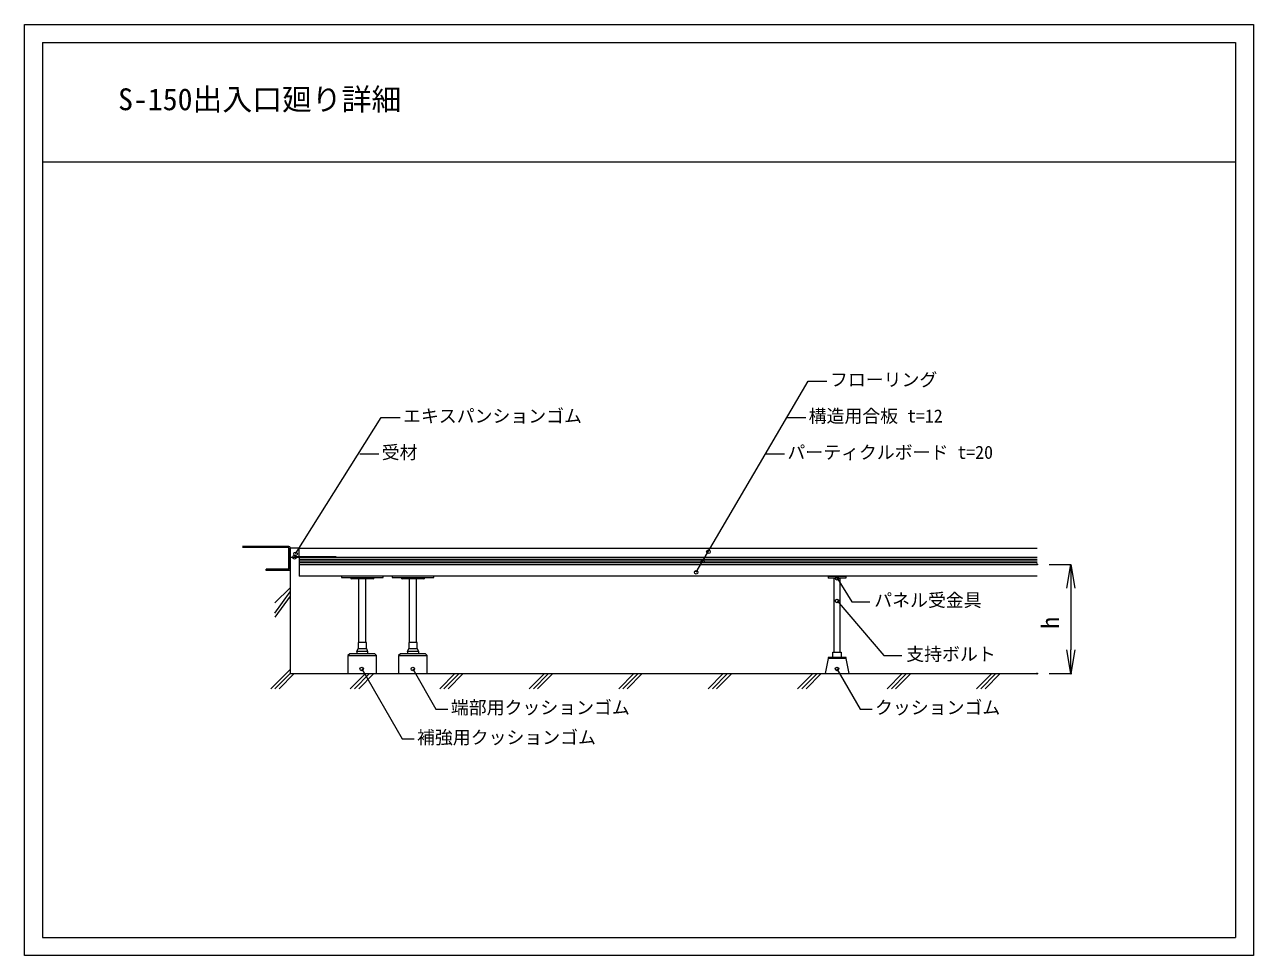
# Model space of a CAD drawing. Units: millimetres, scale not verified. Extents: x -1030 to 1030, y -780 to 780.
import ezdxf
from ezdxf.enums import TextEntityAlignment as Align

# ---------------------------------------------------------------- set-up
doc = ezdxf.new("R2010")
doc.units = ezdxf.units.MM
doc.header["$LTSCALE"] = 2
doc.header["$PDMODE"] = 32
doc.header["$PDSIZE"] = 1.6
for name, color, linetype, lineweight in [('0-0_0', 7, 'Continuous', 18), ('0-1_WAKU', 4, 'Continuous', 18), ('0-4_納まり', 7, 'Continuous', 18), ('0-6_納まり文字', 7, 'Continuous', 9), ('0-7_UFG納まり文字', 7, 'Continuous', 9), ('0-8_UFG納まり', 7, 'Continuous', 18), ('0-9_納まり寸法', 8, 'Continuous', 18), ('1-2_waku2', 7, 'Continuous', 18)]:
    doc.layers.add(name, color=color, linetype=linetype, lineweight=lineweight)
doc.styles.add('ＭＳ ゴシック', font='')
doc.styles.get('ＭＳ ゴシック').set_extended_font_data('MS Gothic')

# ---------------------------------------------------------------- blocks, each defined once
blk = doc.blocks.new('出入口')
at = {"layer": '0-0_0'}
for p, q in [((-2, 3), (-80, 3)), ((-3, 1), (-80, 1)), ((-2, -35), (-2, 0)), ((0, -37), (0, 1)), ((-2, -35), (-40, -35))]:
    blk.add_line(p, q, dxfattribs=at)
blk.add_lwpolyline([(0, -37), (-40, -37), (-40, -35)], dxfattribs=at)
for centre, radius in [((-3, 0), 1), ((-2, 1), 2)]:
    blk.add_arc(centre, radius, 0, 90, dxfattribs=at)
blk = doc.blocks.new('_OPEN')
at = {"layer": '0-0_0', "lineweight": 9}
blk.add_line((0, 0), (-1, 0), dxfattribs=at)
blk.add_lwpolyline([(-1, 0.16667), (0, 0), (-1, -0.16667)], dxfattribs=at)

msp = doc.modelspace()

# ---------------------------------------------------------------- linework, layer by layer
at = {"layer": '0-0_0'}
for p, q in [((346.862, -147.642), (317.323, -147.642)), ((327.092, -271.642), (327.092, -147.642)), ((337.092, -271.642), (337.092, -147.642))]:
    msp.add_line(p, q, dxfattribs=at)
for points in [[(317.323, -144.642), (346.862, -144.642), (346.862, -147.642)], [(347.092, -282.642), (332.092, -282.642), (317.092, -282.642)], [(325.092, -280.642), (325.092, -271.642), (332.092, -271.642), (339.092, -271.642), (339.092, -280.642)]]:
    msp.add_lwpolyline(points, dxfattribs=at)
msp.add_lwpolyline([(332.092, -280.642), (317.092, -280.642), (317.092, -282.642), (312.092, -307.642), (352.092, -307.642), (347.092, -282.642), (347.092, -280.642)], close=True, dxfattribs=at)
msp.add_arc((322.092, -146.142), 5, 162.5424, 197.4576, dxfattribs=at)
at = {"layer": '0-1_WAKU'}
for p, q in [((-1000, 750), (1000, 750)), ((-1000, 750), (-1000, -750)), ((1000, 750), (1000, -750)), ((-1000, 550), (1000, 550)), ((-1000, -750), (1000, -750))]:
    msp.add_line(p, q, dxfattribs=at)
at = {"layer": '0-4_納まり'}
for p, q in [((687.362, -124.642), (723.813, -124.642)), ((723.813, -164.642), (723.813, -267.643)), ((687.362, -307.643), (723.813, -307.643))]:
    msp.add_line(p, q, dxfattribs=at)
msp.add_lwpolyline([(-577.408, -112.642), (-507.408, -112.642), (-507.408, -112.142), (-577.408, -112.142)], close=True, dxfattribs=at)
for p in [(667.362, -124.642), (667.362, -307.643), (723.813, -307.643)]:
    msp.add_point(p, dxfattribs=at)
at = {"layer": '0-6_納まり文字'}
for p, q in [((332.013, -147.883), (356.88, -187.167)), ((331.959, -185.96), (410.507, -277.601)), ((356.88, -187.167), (386.88, -187.167)), ((410.507, -277.601), (440.507, -277.601))]:
    msp.add_line(p, q, dxfattribs=at)
for centre in [(332.013, -147.917), (331.959, -185.96)]:
    msp.add_circle(centre, 3, dxfattribs=at)
at = {"layer": '0-7_UFG納まり文字'}
for p, q in [((95.815, -137.95), (283.628, 182.361)), ((283.628, 182.361), (315.124, 182.361)), ((-575.714, -106.911), (-432.09, 121.467)), ((-432.09, 121.467), (-400.594, 121.467)), ((247.923, 121.467), (279.419, 121.467)), ((-467.794, 60.574), (-436.298, 60.574)), ((212.218, 60.574), (243.715, 60.574)), ((-464.85, -299.89), (-397.147, -417.155)), ((-379.191, -299.89), (-340.375, -367.121)), ((331.809, -299.89), (370.625, -367.121)), ((-340.375, -367.121), (-320.375, -367.121)), ((370.625, -367.121), (390.625, -367.121)), ((-397.147, -417.155), (-377.147, -417.155))]:
    msp.add_line(p, q, dxfattribs=at)
for centre in [(116.392, -103.536), (-577.408, -112.642), (-575.714, -106.911), (106.778, -119.127), (95.815, -137.95), (-464.85, -299.89), (-379.191, -299.89), (331.809, -299.89)]:
    msp.add_circle(centre, 3, dxfattribs=at)
at = {"layer": '0-8_UFG納まり'}
for p, q in [((-584.908, -97.642), (-584.908, -307.642)), ((-569.908, -97.642), (667.362, -97.642)), ((-569.908, -112.642), (667.362, -112.642)), ((-569.908, -124.642), (667.362, -124.642)), ((-584.905, -163.831), (-610.305, -189.228)), ((667.362, -144.642), (-569.908, -144.642)), ((-469.908, -255.642), (-469.908, -148.642)), ((-457.908, -255.642), (-457.908, -148.642)), ((-384.908, -255.642), (-384.908, -148.642)), ((-372.908, -255.642), (-372.908, -148.642)), ((-610.305, -206.299), (-584.905, -170.902)), ((-584.905, -177.972), (-610.305, -213.37)), ((-487.908, -277.642), (-439.908, -277.642)), ((-472.908, -270.642), (-472.908, -274.642)), ((-454.908, -270.642), (-454.908, -274.642)), ((-402.908, -277.642), (-354.908, -277.642)), ((-387.908, -270.642), (-387.908, -274.642)), ((-369.908, -270.642), (-369.908, -274.642)), ((-584.908, -300.571), (-617.376, -333.042)), ((-610.305, -333.042), (-584.908, -307.642)), ((-577.837, -307.642), (-603.234, -333.042)), ((-584.908, -307.642), (667.362, -307.642)), ((-458.662, -307.642), (-484.06, -333.042)), ((-476.989, -333.042), (-451.592, -307.642)), ((-444.521, -307.642), (-469.918, -333.042)), ((-308.662, -307.642), (-334.06, -333.042)), ((-326.989, -333.042), (-301.592, -307.642)), ((-294.521, -307.642), (-319.918, -333.042)), ((-158.662, -307.642), (-184.06, -333.042)), ((-176.989, -333.042), (-151.592, -307.642)), ((-144.521, -307.642), (-169.918, -333.042)), ((-8.662, -307.642), (-34.06, -333.042)), ((-26.989, -333.042), (-1.592, -307.642)), ((5.479, -307.642), (-19.918, -333.042)), ((141.338, -307.642), (115.94, -333.042)), ((123.011, -333.042), (148.408, -307.642)), ((155.479, -307.642), (130.082, -333.042)), ((291.338, -307.642), (265.94, -333.042)), ((273.011, -333.042), (298.408, -307.642)), ((305.479, -307.642), (280.082, -333.042)), ((441.338, -307.642), (415.94, -333.042)), ((423.011, -333.042), (448.408, -307.642)), ((455.479, -307.642), (430.082, -333.042)), ((573.011, -333.042), (598.408, -307.642)), ((605.479, -307.642), (580.082, -333.042))]:
    msp.add_line(p, q, dxfattribs=at)
at = {"layer": '0-8_UFG納まり', "lineweight": 9}
for p, q in [((-569.908, -115.642), (667.362, -115.642)), ((-569.908, -118.642), (667.362, -118.642)), ((-569.908, -121.642), (667.362, -121.642))]:
    msp.add_line(p, q, dxfattribs=at)
at = {"layer": '0-8_UFG納まり'}
for points in [[(-584.908, -112.642), (-569.908, -112.642), (-569.908, -97.642), (-584.908, -97.642)], [(-498.908, -144.642), (-498.908, -146.642), (-428.908, -146.642), (-428.908, -144.642)], [(-413.908, -144.642), (-413.908, -146.642), (-343.908, -146.642), (-343.908, -144.642)], [(-456.908, -265.642), (-456.908, -255.642), (-470.908, -255.642), (-470.908, -265.642)], [(-371.908, -265.642), (-371.908, -255.642), (-385.908, -255.642), (-385.908, -265.642)], [(-439.908, -307.642), (-439.908, -277.642), (-442.908, -274.642), (-484.908, -274.642), (-487.908, -277.642), (-487.908, -307.642)], [(-354.908, -307.642), (-354.908, -277.642), (-357.908, -274.642), (-399.908, -274.642), (-402.908, -277.642), (-402.908, -307.642)]]:
    msp.add_lwpolyline(points, close=True, dxfattribs=at)
for points in [[(-569.908, -112.642), (-569.908, -124.642), (-569.908, -144.642)], [(-445.908, -148.642), (-463.908, -148.642), (-481.908, -148.642)], [(-360.908, -148.642), (-378.908, -148.642), (-396.908, -148.642)], [(-456.908, -265.642), (-454.908, -270.642), (-472.908, -270.642), (-470.908, -265.642)], [(-371.908, -265.642), (-369.908, -270.642), (-387.908, -270.642), (-385.908, -265.642)]]:
    msp.add_lwpolyline(points, dxfattribs=at)
for centre, start, end in [((-481.908, -146.642), 180, 270), ((-445.908, -146.642), 270, 0), ((-396.908, -146.642), 180, 270), ((-360.908, -146.642), 270, 0)]:
    msp.add_arc(centre, 2, start, end, dxfattribs=at)
at = {"layer": '0-9_納まり寸法'}
msp.add_line((591.338, -307.642), (565.94, -333.042), dxfattribs=at)
at = {"layer": '1-2_waku2'}
msp.add_lwpolyline([(-1030, 780), (1030, 780), (1030, -780), (-1030, -780)], close=True, dxfattribs=at)

# ---------------------------------------------------------------- block references
at = {"layer": '0-4_納まり', "xscale": 40, "yscale": 40}
for p, rotation in [((723.813, -124.642), 90), ((723.813, -307.643), 270)]:
    msp.add_blockref('_OPEN', p, dxfattribs=dict(at, rotation=rotation))
at = {"layer": '0-8_UFG納まり'}
msp.add_blockref('出入口', (-584.908, -97.642), dxfattribs=at)

# ---------------------------------------------------------------- texts
at = {"layer": '0-4_納まり', "style": 'ＭＳ ゴシック'}
msp.add_text('h', height=29.33, rotation=90, dxfattribs=at).set_placement((712.835, -232.675), align=Align.BOTTOM_LEFT)
at = {"layer": '0-6_納まり文字', "style": 'ＭＳ ゴシック'}
for s, height, p in [('S-150出入口廻り詳細', 36.66, (-873.18, 625.452)), ('フローリング', 21.99, (320.124, 167.361)), ('構造用合板 t=12', 21.99, (284.419, 106.467)), ('受材', 21.99, (-431.298, 45.574)), ('パーティクルボード t=20', 21.99, (248.715, 45.574)), ('パネル受金具', 21.99, (394.38, -202.167)), ('支持ボルト', 21.99, (448.007, -292.601))]:
    msp.add_text(s, height=height, dxfattribs=at).set_placement(p, align=Align.BOTTOM_LEFT)
at = {"layer": '0-7_UFG納まり文字', "style": 'ＭＳ ゴシック'}
for s, p in [('エキスパンションゴム', (-395.594, 106.467)), ('端部用クッションゴム', (-315.375, -382.121)), ('クッションゴム', (395.625, -382.121)), ('補強用クッションゴム', (-372.147, -432.155))]:
    msp.add_text(s, height=21.99, dxfattribs=at).set_placement(p, align=Align.BOTTOM_LEFT)

doc.saveas('drawing.dxf')
